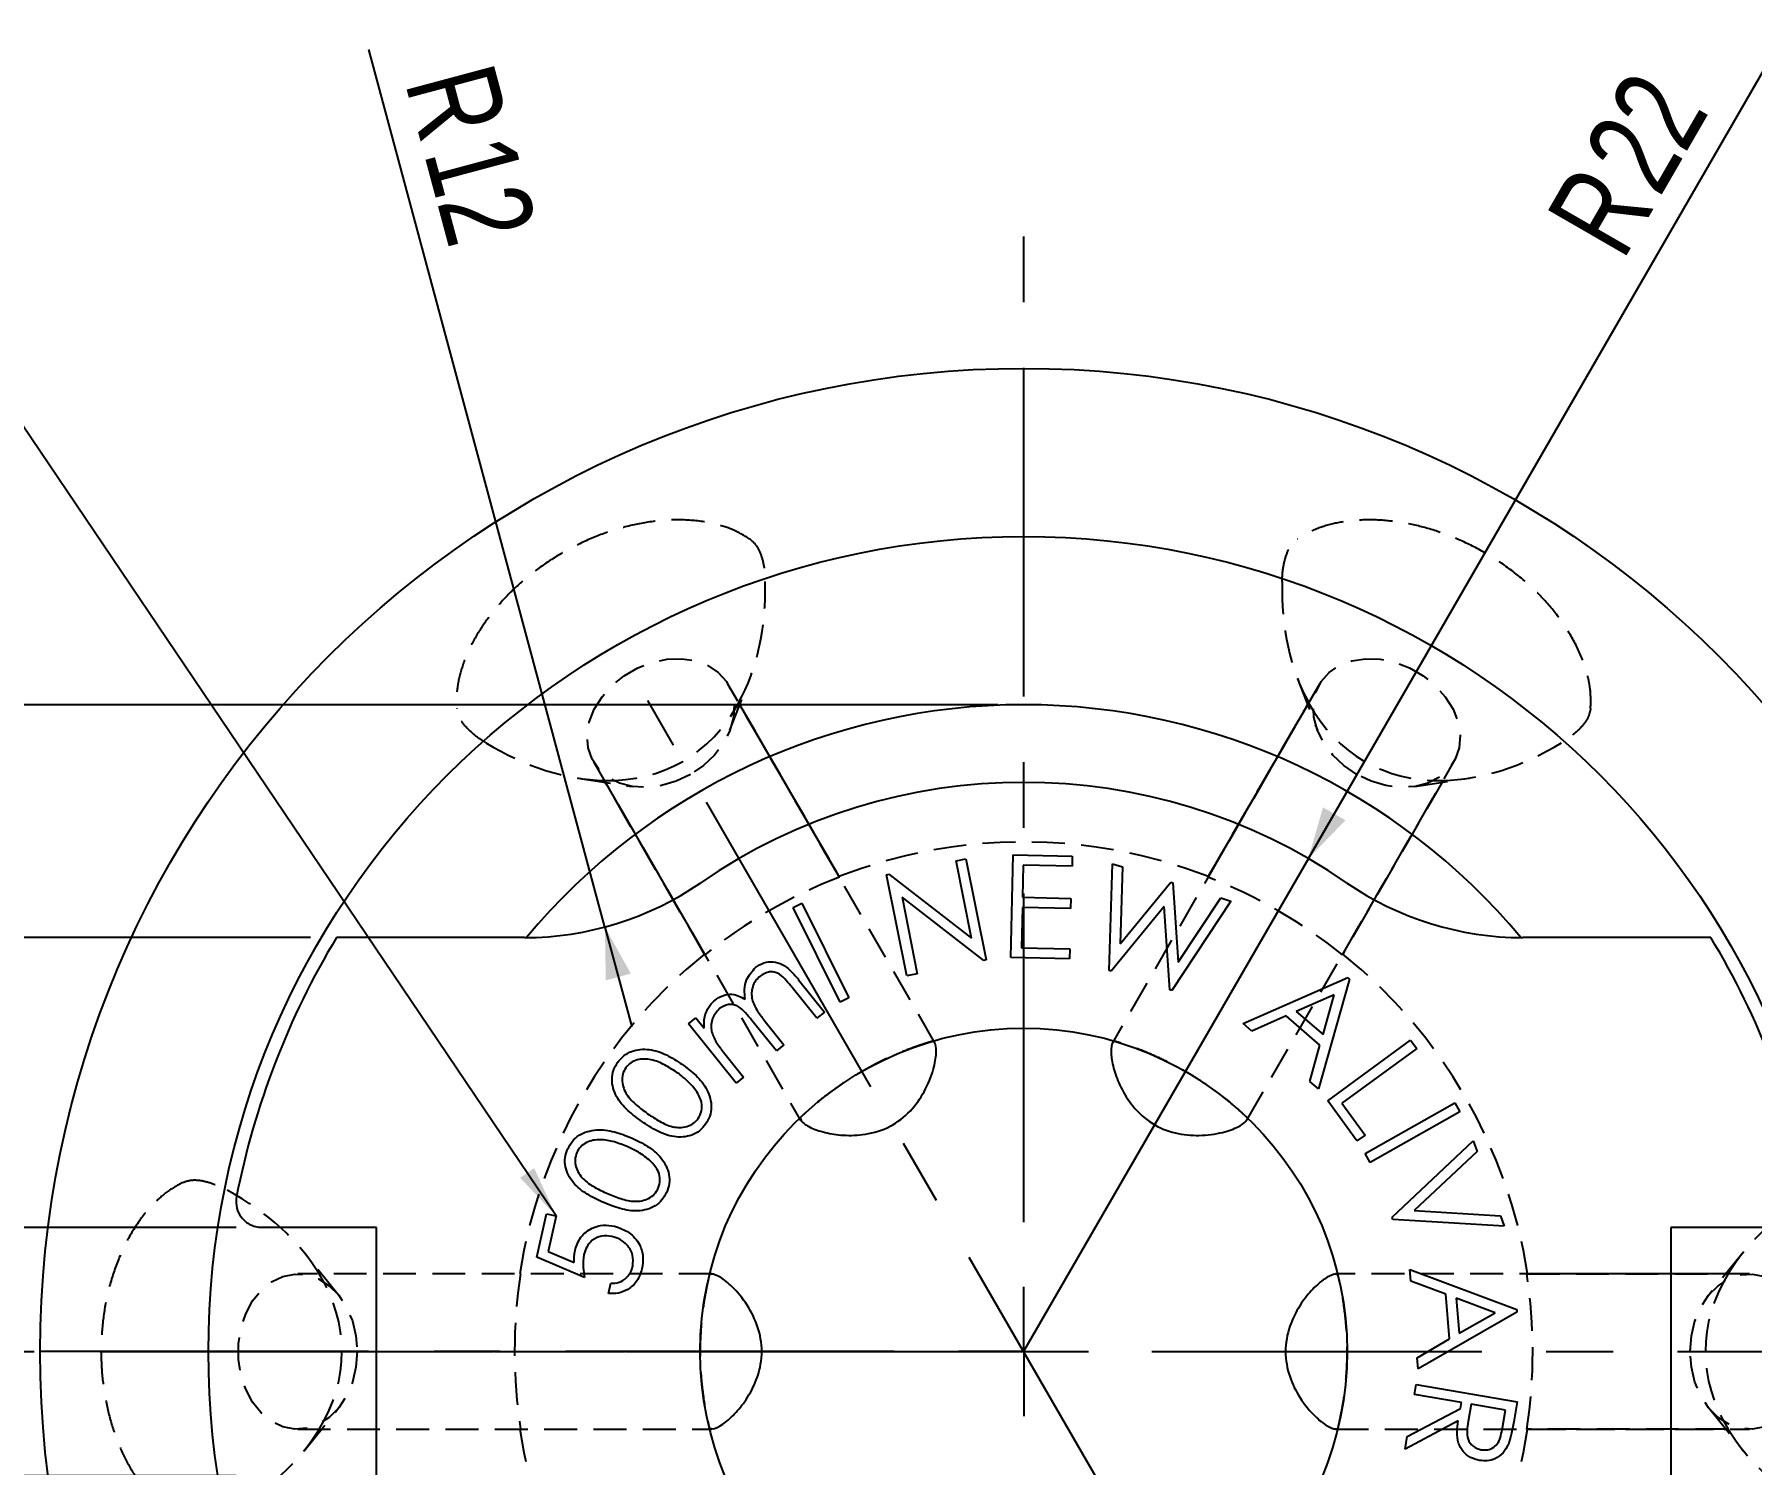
# Model space of a CAD drawing. Header units: millimetres. Extents: x 8 to 412, y 8 to 289.
# Drawn here: x 58.2 to 124.5, y 128.1 to 183.4 of the extents above; entities that cross this region are included whole.
import ezdxf

# ---------------------------------------------------------------- set-up
doc = ezdxf.new("R2010")
doc.units = ezdxf.units.MM
doc.linetypes.add('CENTERX2', pattern=[20.32, 12.7, -2.54, 2.54, -2.54])
doc.linetypes.add('HIDDEN', pattern=[1.905, 1.27, -0.635])
for name, color, linetype in [('CENTERLINE', 4, 'CENTERX2'), ('DIMENSIONS', 2, 'Continuous'), ('HIDDEN', 3, 'HIDDEN'), ('TEXT', 2, 'Continuous')]:
    doc.layers.add(name, color=color, linetype=linetype)
doc.layers.add('OUTLINE', color=7, linetype='Continuous', lineweight=25)
doc.styles.add('SLDTEXTSTYLE0', font='TXT', dxfattribs={"width": 0.75})
doc.dimstyles.new('SLDDIMSTYLE0', dxfattribs={"dimtxt": 3.5, "dimasz": 2, "dimexe": 0, "dimexo": 0.0625, "dimgap": 0.875, "dimtad": 1, "dimrnd": 1e-09, "dimzin": 12, "dimdsep": 46, "dimtxsty": 'SLDTEXTSTYLE0', "dimsah": 1, "dimcen": 0.09, "dimadec": 0, "dimazin": 3, "dimtfac": 1, "dimtofl": 0, "dimtmove": 0, "dimatfit": 3, "dimfxl": 0, "dimfrac": 2, "dimtolj": 1, "dimtzin": 12, "dimarcsym": 0})
doc.dimstyles.new('SLDDIMSTYLE1', dxfattribs={"dimtxt": 3.5, "dimasz": 2, "dimexe": 0, "dimexo": 0.0625, "dimgap": 0.875, "dimtad": 1, "dimrnd": 1e-09, "dimzin": 12, "dimdsep": 46, "dimtxsty": 'SLDTEXTSTYLE0', "dimsah": 1, "dimcen": 0, "dimadec": 0, "dimazin": 3, "dimtfac": 1, "dimtofl": 0, "dimtmove": 0, "dimatfit": 3, "dimfxl": 0, "dimfrac": 2, "dimtolj": 1, "dimtzin": 12, "dimarcsym": 0})
doc.dimstyles.new('SLDDIMSTYLE2', dxfattribs={"dimtxt": 3.5, "dimasz": 2, "dimexe": 0, "dimexo": 0.0625, "dimgap": 0.875, "dimtad": 1, "dimrnd": 1e-09, "dimzin": 12, "dimdsep": 46, "dimtxsty": 'SLDTEXTSTYLE0', "dimsah": 1, "dimcen": 0, "dimadec": 0, "dimazin": 3, "dimtfac": 1, "dimtofl": 0, "dimtmove": 1, "dimatfit": 3, "dimfxl": 0, "dimfrac": 2, "dimtolj": 1, "dimtzin": 12, "dimarcsym": 0})
doc.dimstyles.new('SLDDIMSTYLE3', dxfattribs={"dimtxt": 3.5, "dimasz": 2, "dimexe": 0, "dimexo": 0.0625, "dimgap": 0.875, "dimtad": 1, "dimrnd": 1e-09, "dimzin": 12, "dimdsep": 46, "dimtxsty": 'SLDTEXTSTYLE0', "dimsah": 1, "dimcen": 0.09, "dimadec": 0, "dimazin": 3, "dimtol": 1, "dimtp": 0.05, "dimtm": 0.05, "dimtfac": 1, "dimtofl": 0, "dimtmove": 0, "dimatfit": 3, "dimfxl": 0, "dimfrac": 2, "dimtolj": 1, "dimarcsym": 0})
doc.dimstyles.new('SLDDIMSTYLE4', dxfattribs={"dimtxt": 0.18, "dimasz": 2, "dimexe": 0, "dimexo": 0.0625, "dimgap": 0, "dimtad": 0, "dimtih": 1, "dimtoh": 1, "dimdec": 0, "dimrnd": 1e-09, "dimzin": 0, "dimdsep": 46, "dimtxsty": 'Standard', "dimsah": 1, "dimcen": 0.09, "dimadec": 0, "dimazin": 0, "dimtfac": 2, "dimtdec": 0, "dimtofl": 0, "dimtmove": 0, "dimatfit": 3, "dimfxl": 0, "dimfrac": 2, "dimtolj": 1, "dimtzin": 0, "dimarcsym": 0})

# ---------------------------------------------------------------- blocks, each defined once
blk = doc.blocks.new('_D')
at = {"layer": 'DIMENSIONS'}
for p, q in [((68.84, 148.463), (25.892, 148.463)), ((27.892, 148.463), (27.892, 116.463)), ((68.84, 116.463), (25.892, 116.463))]:
    blk.add_line(p, q, dxfattribs=at)
for points in [[(27.892, 148.463), (27.392, 146.463), (28.392, 146.463)], [(27.892, 116.463), (28.392, 118.463), (27.392, 118.463)]]:
    blk.add_solid(points, dxfattribs=at)
at = {"layer": 'DIMENSIONS', "insert": (23.381, 129.878), "char_height": 3.5, "attachment_point": 1, "rotation": 90, "style": 'SLDTEXTSTYLE0'}
blk.add_mtext('32', dxfattribs=at)
blk = doc.blocks.new('_D_1')
at = {"layer": 'DIMENSIONS'}
for q in [(125.213, 182.382), (96.392, 132.463)]:
    blk.add_line((107.392, 151.516), q, dxfattribs=at)
blk.add_solid([(107.392, 151.516), (108.825, 152.998), (107.959, 153.498)], dxfattribs=at)
at = {"layer": 'DIMENSIONS', "char_height": 3.5, "attachment_point": 1, "rotation": 60, "style": 'SLDTEXTSTYLE0'}
for s, insert in [('22', (117.93, 178.784)), ('R', (116.514, 176.331))]:
    blk.add_mtext(s, dxfattribs=dict(at, insert=insert))
blk = doc.blocks.new('_D_2')
at = {"layer": 'DIMENSIONS'}
for q in [(71.088, 182.79), (81.25, 145.01)]:
    blk.add_line((80.211, 148.872), q, dxfattribs=at)
blk.add_solid([(80.211, 148.872), (80.247, 146.811), (81.213, 147.071)], dxfattribs=at)
at = {"layer": 'DIMENSIONS', "char_height": 3.5, "attachment_point": 1, "rotation": 285, "style": 'SLDTEXTSTYLE0'}
for s, insert in [('R', (75.857, 182.424)), ('12', (76.59, 179.689))]:
    blk.add_mtext(s, dxfattribs=dict(at, insert=insert))
blk = doc.blocks.new('_D_3')
at = {"layer": 'DIMENSIONS'}
for p, q in [((95.392, 157.463), (17.892, 157.463)), ((19.892, 107.463), (19.892, 157.463)), ((96.625, 107.463), (17.892, 107.463))]:
    blk.add_line(p, q, dxfattribs=at)
for points in [[(19.892, 157.463), (19.392, 155.463), (20.392, 155.463)], [(19.892, 107.463), (20.392, 109.463), (19.392, 109.463)]]:
    blk.add_solid(points, dxfattribs=at)
at = {"layer": 'DIMENSIONS', "attachment_point": 1, "rotation": 90, "style": 'SLDTEXTSTYLE0'}
for s, insert, char_height in [('±0,05', (16.393, 134.37), 2.5), ('50', (15.381, 127.909), 3.5), ('%%c', (15.381, 122.631), 3.5)]:
    blk.add_mtext(s, dxfattribs=dict(at, insert=insert, char_height=char_height))
blk = doc.blocks.new('_D_4')
at = {"layer": 'DIMENSIONS'}
for p, q in [((65.958, 137.263), (33.296, 137.263)), ((35.296, 137.263), (35.296, 127.663)), ((65.958, 127.663), (33.296, 127.663))]:
    blk.add_line(p, q, dxfattribs=at)
for points in [[(35.296, 137.263), (34.796, 135.263), (35.796, 135.263)], [(35.296, 127.663), (35.796, 129.663), (34.796, 129.663)]]:
    blk.add_solid(points, dxfattribs=at)
at = {"layer": 'DIMENSIONS', "attachment_point": 1, "rotation": 90, "style": 'SLDTEXTSTYLE0'}
for s, insert, char_height in [('±0,05', (31.797, 132.378), 2.5), ('9,6', (30.785, 124.624), 3.5)]:
    blk.add_mtext(s, dxfattribs=dict(at, insert=insert, char_height=char_height))
blk = doc.blocks.new('SW_CENTERMARKSYMBOL_0')
at = {"layer": 'CENTERLINE', "color": 0}
for p, q in [((0, 5), (0, 44.954)), ((0, 0), (0, 2.5)), ((-5, 0), (-40.5, 0)), ((0, 0), (-2.5, 0)), ((0, 0), (0, -2.5)), ((0, 0), (2.5, 0)), ((5, 0), (40.5, 0))]:
    blk.add_line(p, q, dxfattribs=at)

msp = doc.modelspace()

# ---------------------------------------------------------------- linework, layer by layer
at = {"layer": 'CENTERLINE'}
for p, q in [((110.80249, 107.50433), (81.86571, 157.6243)), ((40.38135, 132.46347), (154.50836, 132.46347)), ((63.20685, 132.46347), (96.26088, 132.46347))]:
    msp.add_line(p, q, dxfattribs=at)
at = {"layer": 'HIDDEN'}
for p, q in [((92.96423, 144.40111), (84.96515, 158.25591)), ((85.04301, 156.47499), (85.80788, 158.46077)), ((107.81949, 158.25591), (99.81899, 144.39863)), ((106.97677, 158.46077), (107.74163, 156.47499)), ((85.38252, 157.53301), (85.37876, 157.53953)), ((85.37876, 157.53953), (89.25528, 150.82519)), ((89.27014, 150.79945), (85.38252, 157.53301)), ((103.5145, 150.79945), (107.40212, 157.53301)), ((107.40589, 157.53953), (103.52936, 150.82519)), ((107.40212, 157.53301), (107.40589, 157.53953)), ((79.17023, 154.62852), (81.2724, 154.29802)), ((79.769, 155.25591), (87.7695, 141.39863)), ((105.01657, 141.40111), (113.01564, 155.25591)), ((111.51225, 154.29802), (113.61441, 154.62852)), ((80.18637, 154.53301), (80.18261, 154.53953)), ((80.18261, 154.53953), (84.05913, 147.82519)), ((84.07399, 147.79945), (80.18637, 154.53301)), ((108.71065, 147.79945), (112.59827, 154.53301)), ((112.60204, 154.53953), (108.72552, 147.82519)), ((112.59827, 154.53301), (112.60204, 154.53953)), ((89.25528, 150.82519), (89.27014, 150.79945)), ((103.52936, 150.82519), (103.5145, 150.79945)), ((84.05913, 147.82519), (84.07399, 147.79945)), ((108.72552, 147.82519), (108.71065, 147.79945)), ((99.89317, 144.46323), (99.80091, 144.34526)), ((87.75066, 141.49517), (87.80669, 141.35629)), ((69.92309, 134.64044), (68.58578, 136.29572)), ((124.19886, 136.29572), (122.86156, 134.64044)), ((84.33998, 135.46347), (68.34184, 135.46347)), ((69.17657, 135.46347), (69.16904, 135.46347)), ((76.92209, 135.46347), (76.95181, 135.46347)), ((108.53484, 135.43153), (108.38654, 135.45244)), ((124.44281, 135.46347), (108.44181, 135.46347)), ((115.83283, 135.46347), (123.60807, 135.46347)), ((115.86256, 135.46347), (115.83283, 135.46347)), ((123.6156, 135.46347), (115.86256, 135.46347)), ((123.60807, 135.46347), (123.6156, 135.46347)), ((68.58578, 128.63123), (69.92309, 130.28651)), ((122.86156, 130.28651), (124.19886, 128.63123)), ((68.34184, 129.46347), (84.34284, 129.46347)), ((69.17657, 129.46347), (69.16904, 129.46347)), ((76.92209, 129.46347), (76.95181, 129.46347)), ((84.24981, 129.49542), (84.3981, 129.47451)), ((108.44466, 129.46347), (124.44281, 129.46347)), ((115.83283, 129.46347), (123.60807, 129.46347)), ((115.86256, 129.46347), (115.83283, 129.46347)), ((123.6156, 129.46347), (115.86256, 129.46347)), ((123.60807, 129.46347), (123.6156, 129.46347))]:
    msp.add_line(p, q, dxfattribs=at)
at = {"layer": 'HIDDEN', "flags": 128}
for points in [[(83.51615, 154.76567), (82.96964, 154.50446), (82.39846, 154.33543), (81.82599, 154.26549), (81.27568, 154.29751), (80.77005, 154.43018), (80.32981, 154.65806), (79.97296, 154.97183), (79.71414, 155.35864), (79.56392, 155.80265), (79.52847, 156.28569), (79.60923, 156.78798), (79.8029, 157.28896), (80.10155, 157.76812), (80.49294, 158.20583), (80.96106, 158.58419), (81.48675, 158.88769), (82.04848, 159.10392), (82.62325, 159.22402), (83.18753, 159.24308), (83.71822, 159.16031), (84.1936, 158.97911), (84.5942, 158.70688), (84.90362, 158.35479), (85.1092, 157.93723), (85.20251, 157.47131), (85.17974, 156.97611), (85.04181, 156.47189), (84.79439, 155.97929), (84.44759, 155.51849), (84.01561, 155.10836), (83.51615, 154.76567)], [(109.2685, 154.76567), (108.76903, 155.10836), (108.33706, 155.51849), (107.99026, 155.97929), (107.74283, 156.47189), (107.60491, 156.97611), (107.58214, 157.47131), (107.67545, 157.93723), (107.88102, 158.35479), (108.19044, 158.70688), (108.59104, 158.97911), (109.06642, 159.16031), (109.59711, 159.24308), (110.1614, 159.22402), (110.73617, 159.10392), (111.29789, 158.88769), (111.82358, 158.58419), (112.2917, 158.20583), (112.6831, 157.76812), (112.98175, 157.28896), (113.17541, 156.78798), (113.25617, 156.28569), (113.22072, 155.80265), (113.07051, 155.35864), (112.81168, 154.97183), (112.45484, 154.65806), (112.01459, 154.43018), (111.50896, 154.29751), (110.95865, 154.26549), (110.38619, 154.33543), (109.81501, 154.50446), (109.2685, 154.76567)], [(70.63997, 132.46347), (70.59293, 131.85958), (70.45372, 131.28041), (70.22806, 130.74967), (69.92517, 130.2891), (69.55747, 129.91754), (69.13999, 129.65022), (68.68984, 129.49807), (68.22544, 129.46733), (67.7658, 129.55924), (67.32975, 129.77006), (66.93513, 130.09115), (66.59811, 130.50936), (66.33247, 131.00757), (66.1491, 131.56539), (66.05549, 132.15997), (66.05549, 132.76698), (66.1491, 133.36156), (66.33247, 133.91938), (66.59811, 134.41759), (66.93513, 134.8358), (67.32975, 135.15689), (67.7658, 135.36771), (68.22544, 135.45962), (68.68984, 135.42888), (69.13999, 135.27673), (69.55747, 135.00941), (69.92517, 134.63785), (70.22806, 134.17728), (70.45372, 133.64654), (70.59293, 133.06737), (70.63997, 132.46347)], [(122.14468, 132.46347), (122.19172, 133.06737), (122.33092, 133.64654), (122.55659, 134.17728), (122.85947, 134.63785), (123.22718, 135.00941), (123.64465, 135.27673), (124.09481, 135.42888), (124.55921, 135.45962), (125.01884, 135.36771), (125.45489, 135.15689), (125.84951, 134.8358), (126.18654, 134.41759), (126.45217, 133.91938), (126.63555, 133.36156), (126.72915, 132.76698), (126.72915, 132.15997), (126.63555, 131.56539), (126.45217, 131.00757), (126.18654, 130.50936), (125.84951, 130.09115), (125.45489, 129.77006), (125.01884, 129.55924), (124.55921, 129.46733), (124.09481, 129.49807), (123.64465, 129.65022), (123.22718, 129.91754), (122.85947, 130.2891), (122.55659, 130.74967), (122.33092, 131.28041), (122.19172, 131.85958), (122.14468, 132.46347)]]:
    msp.add_lwpolyline(points, dxfattribs=at)
at = {"layer": 'HIDDEN'}
for radius, start, end in [(19.7, 68.7593263, 111.2406737), (19.67063, 111.2274905, 128.7725095), (19.67063, 51.2274905, 68.7725095), (19.7, 128.7593263, 171.2406737), (19.7, 8.7593263, 51.2406737), (19.67063, 171.2274905, 188.7725095), (19.67063, 351.2274905, 8.7725095), (19.7, 188.7593263, 231.2406737), (19.7, 308.7593263, 351.2406737)]:
    msp.add_arc((96.39232, 132.46347), radius, start, end, dxfattribs=at)
for centre, major_axis, start_param, end_param in [((77.20796, 165.69176), (-6.00543, 10.40171), 3.52352498, 4.02743885), ((115.57668, 165.69176), (6.00543, 10.40171), 2.25574646, 2.75966032), ((77.28106, 165.56515), (-5.94115, 10.29038), 2.75531091, 3.5278744), ((115.50359, 165.56515), (5.94115, 10.29038), 2.75531091, 3.5278744), ((77.20796, 165.69176), (-6.00543, 10.40171), 2.25574646, 2.75966032), ((115.57668, 165.69176), (6.00543, 10.40171), 3.52352498, 4.02743885), ((58.02361, 132.46347), (-12.01087, 0), 3.52352498, 4.02743885), ((134.76104, 132.46347), (12.01087, 0), 2.25574646, 2.75966032), ((58.1698, 132.46347), (-11.88231, 0), 2.75531091, 3.5278744), ((134.61485, 132.46347), (11.88231, 0), 2.75531091, 3.5278744), ((58.02361, 132.46347), (-12.01087, 0), 2.25574646, 2.75966032), ((134.76104, 132.46347), (12.01087, 0), 3.52352498, 4.02743885)]:
    msp.add_ellipse(centre, major_axis=major_axis, ratio=0.67014833, start_param=start_param, end_param=end_param, dxfattribs=at)
for points, knots in [([(85.8233, 163.85961), (85.63407, 163.97599), (85.25568, 164.20872), (84.49504, 164.4653), (83.57018, 164.61571), (82.51014, 164.61564), (81.40969, 164.45514), (80.33674, 164.1611), (79.29574, 163.73617), (78.32588, 163.21254), (77.43369, 162.59403), (76.63649, 161.90687), (75.94962, 161.16321), (75.37696, 160.38082), (74.93755, 159.58252), (74.63407, 158.78422), (74.46938, 158.01223), (74.48112, 157.54716), (74.48698, 157.31458)], [0, 0, 0, 0, 0.06073701, 0.12145478, 0.1927094, 0.26392893, 0.3289485, 0.39395142, 0.45464563, 0.51533621, 0.57418956, 0.63304815, 0.6920502, 0.7510646, 0.81201958, 0.87299362, 0.93648539, 1, 1, 1, 1]), ([(118.29766, 157.31458), (118.30384, 157.53665), (118.31619, 157.98071), (118.15807, 158.76773), (117.8259, 159.64389), (117.29582, 160.56188), (116.60661, 161.43465), (115.81548, 162.21682), (114.92698, 162.9059), (113.98857, 163.484), (113.00683, 163.94741), (112.01314, 164.29423), (111.02567, 164.51724), (110.06177, 164.62199), (109.15071, 164.60337), (108.30763, 164.46704), (107.55673, 164.22368), (107.15983, 163.98098), (106.96134, 163.85961)], [0, 0, 0, 0, 0.06073695, 0.12145477, 0.19270936, 0.26392891, 0.3289485, 0.3939514, 0.45464563, 0.51533623, 0.57418957, 0.63304814, 0.69205014, 0.75106455, 0.81201957, 0.87299358, 0.93648533, 1, 1, 1, 1]), ([(85.8233, 163.85961), (85.91363, 163.77818), (86.09462, 163.61505), (86.28589, 163.16827), (86.38421, 162.68324), (86.3993, 162.363), (86.40566, 162.22808)], [0, 0, 0, 0, 0.27411658, 0.54921564, 0.81007144, 1, 1, 1, 1]), ([(106.37898, 162.22808), (106.38076, 162.28183), (106.38906, 162.53288), (106.44664, 162.9779), (106.61228, 163.464), (106.80319, 163.73635), (106.92578, 163.83189), (106.96134, 163.85961)], [0, 0, 0, 0, 0.07583562, 0.35420716, 0.63341802, 0.89366327, 1, 1, 1, 1]), ([(75.60875, 155.99448), (75.56309, 156.02289), (75.34983, 156.1556), (74.99321, 156.42798), (74.65506, 156.81448), (74.51465, 157.11599), (74.4932, 157.26993), (74.48698, 157.31458)], [0, 0, 0, 0, 0.07583488, 0.3542068, 0.63341824, 0.89366344, 1, 1, 1, 1]), ([(118.29766, 157.31458), (118.27231, 157.19564), (118.22152, 156.95733), (117.93024, 156.5683), (117.55935, 156.24063), (117.28956, 156.06745), (117.17589, 155.99448)], [0, 0, 0, 0, 0.27411685, 0.54921509, 0.81007095, 1, 1, 1, 1]), ([(92.89147, 144.46323), (92.85894, 144.45378), (92.79389, 144.43491), (92.53472, 144.35487), (92.07624, 144.20151), (91.33861, 143.90682), (90.53451, 143.51893), (89.76648, 143.07333), (89.12077, 142.63918), (88.52724, 142.18789), (88.11908, 141.83671), (87.87482, 141.61374), (87.7837, 141.52673), (87.75625, 141.50052), (87.75066, 141.49517)], [0, 0, 0, 0, 0.07455224, 0.14902704, 0.26804481, 0.36419737, 0.46098721, 0.5432785, 0.6201669, 0.70118657, 0.81723486, 0.89818012, 0.97925534, 1, 1, 1, 1]), ([(92.98665, 144.33481), (92.95864, 144.39783), (92.92665, 144.46984), (92.89538, 144.46396), (92.89147, 144.46323)], [0, 0, 0, 0, 0.87513905, 1, 1, 1, 1]), ([(105.03399, 141.49517), (105.00954, 141.51863), (104.96068, 141.56552), (104.76178, 141.74995), (104.39971, 142.07033), (103.7757, 142.56179), (103.03772, 143.06422), (102.2678, 143.50655), (101.56897, 143.84868), (100.88138, 144.13704), (100.37316, 144.31493), (100.05793, 144.41499), (99.93703, 144.45039), (99.90059, 144.46105), (99.89317, 144.46323)], [0, 0, 0, 0, 0.07455224, 0.14902703, 0.26804481, 0.3641974, 0.46098721, 0.54327848, 0.62016689, 0.70118657, 0.81723486, 0.8981801, 0.97925534, 1, 1, 1, 1]), ([(104.97036, 141.34854), (105.01094, 141.4043), (105.05731, 141.46802), (105.03658, 141.49216), (105.03399, 141.49517)], [0, 0, 0, 0, 0.875139, 1, 1, 1, 1]), ([(63.91796, 139.0085), (63.72256, 138.90282), (63.33181, 138.69148), (62.72929, 138.16104), (62.13661, 137.43529), (61.60663, 136.51723), (61.19541, 135.48397), (60.91359, 134.40775), (60.76108, 133.29375), (60.72963, 132.19201), (60.81918, 131.1101), (61.01567, 130.07612), (61.31627, 129.10945), (61.70751, 128.22231), (62.17916, 127.44262), (62.71876, 126.78065), (63.30498, 126.25203), (63.71361, 126.02966), (63.91796, 125.91845)], [0, 0, 0, 0, 0.060736907, 0.121454759, 0.192709311, 0.263928894, 0.328948439, 0.393951404, 0.454645647, 0.515336255, 0.574189607, 0.633048162, 0.692050193, 0.751064593, 0.812019611, 0.872993616, 0.936485407, 1, 1, 1, 1]), ([(63.91796, 139.0085), (64.03364, 139.04602), (64.26542, 139.12119), (64.74797, 139.06345), (65.21719, 138.90608), (65.50207, 138.75903), (65.62209, 138.69708)], [0, 0, 0, 0, 0.27411729, 0.54921579, 0.81007189, 1, 1, 1, 1]), ([(84.24981, 135.43153), (84.24172, 135.39863), (84.22554, 135.33286), (84.16527, 135.06839), (84.06885, 134.59465), (83.95524, 133.80851), (83.88911, 132.91819), (83.891, 132.03026), (83.94413, 131.25398), (84.03819, 130.51433), (84.13824, 129.98526), (84.2092, 129.66223), (84.239, 129.53982), (84.24798, 129.50294), (84.24981, 129.49542)], [0, 0, 0, 0, 0.07455224, 0.14902704, 0.26804481, 0.36419738, 0.46098723, 0.5432785, 0.62016691, 0.70118656, 0.81723486, 0.89818011, 0.97925534, 1, 1, 1, 1]), ([(84.40861, 135.44974), (84.34003, 135.457), (84.26166, 135.4653), (84.25112, 135.43528), (84.24981, 135.43153)], [0, 0, 0, 0, 0.87513905, 1, 1, 1, 1]), ([(108.53484, 129.49542), (108.54293, 129.52832), (108.5591, 129.59409), (108.61938, 129.85856), (108.7158, 130.3323), (108.82941, 131.11844), (108.89553, 132.00876), (108.89365, 132.89669), (108.84052, 133.67297), (108.74646, 134.41262), (108.6464, 134.94169), (108.57544, 135.26472), (108.54564, 135.38713), (108.53667, 135.42401), (108.53484, 135.43153)], [0, 0, 0, 0, 0.07455224, 0.14902704, 0.26804482, 0.36419738, 0.46098723, 0.5432785, 0.62016691, 0.70118657, 0.81723486, 0.8981801, 0.97925534, 1, 1, 1, 1]), ([(108.37603, 129.47721), (108.44462, 129.46995), (108.52298, 129.46165), (108.53352, 129.49167), (108.53484, 129.49542)], [0, 0, 0, 0, 0.87513905, 1, 1, 1, 1])]:
    msp.add_open_spline(points, degree=3, knots=knots, dxfattribs=at)
at = {"layer": 'OUTLINE'}
for p, q in [((93.77895, 151.42636), (94.16357, 151.50328)), ((94.37591, 148.43758), (93.77895, 151.42636)), ((94.16357, 151.50328), (94.94321, 147.59864)), ((95.9002, 147.68779), (95.98995, 151.66615)), ((95.98995, 151.66615), (98.2696, 151.61487)), ((98.2696, 151.61487), (98.26078, 151.22224)), ((99.69912, 147.1845), (99.82492, 151.31671)), ((99.82492, 151.31671), (100.21434, 151.19331)), ((91.09786, 150.8911), (91.1828, 150.90793)), ((91.87751, 146.98646), (91.09786, 150.8911)), ((91.1828, 150.90793), (94.37591, 148.43758)), ((96.37857, 151.26471), (96.35053, 150.02112)), ((98.26078, 151.22224), (96.37857, 151.26471)), ((100.21434, 151.19331), (100.123, 148.21655)), ((91.69161, 150.01931), (92.28135, 147.06739)), ((94.85587, 147.58181), (91.69161, 150.01931)), ((96.35053, 150.02112), (98.21591, 149.97865)), ((98.21591, 149.97865), (98.2071, 149.58923)), ((100.123, 148.21655), (102.07412, 150.60678)), ((102.07412, 150.60678), (102.15104, 150.58274)), ((102.15104, 150.58274), (102.36499, 147.50982)), ((102.36499, 147.50982), (104.01322, 149.9954)), ((104.01322, 149.9954), (104.40024, 149.8736)), ((87.48526, 149.62839), (87.82581, 149.79666)), ((89.29616, 145.96573), (87.48526, 149.62839)), ((87.82581, 149.79666), (89.6367, 146.134)), ((96.34171, 149.63169), (96.30645, 148.0708)), ((98.2071, 149.58923), (96.34171, 149.63169)), ((101.82332, 149.67008), (99.77124, 147.16206)), ((102.04367, 146.44572), (101.82332, 149.67008)), ((104.40024, 149.8736), (102.11579, 146.42248)), ((77.10502, 148.46348), (71.01517, 148.46348)), ((96.30645, 148.0708), (98.17184, 148.02833)), ((98.17184, 148.02833), (98.16303, 147.6365)), ((121.76948, 148.46348), (115.67962, 148.46348)), ((94.94321, 147.59864), (94.85587, 147.58181)), ((98.16303, 147.6365), (95.9002, 147.68779)), ((87.69621, 146.83547), (88.70022, 145.58627)), ((92.28135, 147.06739), (91.87751, 146.98646)), ((99.77124, 147.16206), (99.69912, 147.1845)), ((104.86901, 145.14044), (108.91228, 146.9241)), ((108.986, 146.85999), (107.77846, 142.61961)), ((108.91228, 146.9241), (108.986, 146.85999)), ((88.39894, 145.34428), (87.39493, 146.59348)), ((89.6367, 146.134), (89.29616, 145.96573)), ((102.11579, 146.42248), (102.04367, 146.44572)), ((108.39465, 146.25182), (106.9267, 145.60759)), ((107.95955, 144.71336), (108.39465, 146.25182)), ((83.4382, 145.12313), (83.73067, 145.3587)), ((83.73067, 145.3587), (84.04798, 144.96367)), ((88.70022, 145.58627), (88.39894, 145.34428)), ((106.53808, 145.43371), (105.20555, 144.84878)), ((107.84016, 144.30551), (106.53808, 145.43371)), ((106.9267, 145.60759), (107.95955, 144.71336)), ((85.27795, 142.83466), (83.4382, 145.12313)), ((86.83644, 144.08787), (85.89493, 145.25934)), ((86.40855, 145.21848), (87.12891, 144.32264)), ((105.20555, 144.84878), (104.86901, 145.14044)), ((84.79077, 144.03979), (85.57041, 143.07024)), ((87.12891, 144.32264), (86.83644, 144.08787)), ((107.45394, 142.90086), (107.84016, 144.30551)), ((108.13956, 142.15715), (111.34389, 144.49369)), ((111.57866, 144.17157), (108.68363, 142.06019)), ((111.34389, 144.49369), (111.57866, 144.17157)), ((85.57041, 143.07024), (85.27795, 142.83466)), ((107.77846, 142.61961), (107.45394, 142.90086)), ((109.27177, 140.60426), (108.13956, 142.15715)), ((108.68363, 142.06019), (109.58107, 140.82942)), ((109.58764, 140.1191), (113.04998, 142.07022)), ((113.04998, 142.07022), (113.24549, 141.72407)), ((113.24549, 141.72407), (109.78315, 139.77295)), ((109.58107, 140.82942), (109.27177, 140.60426)), ((109.78315, 139.77295), (109.58764, 140.1191)), ((110.62541, 137.65381), (113.76483, 140.60413)), ((113.91227, 140.19948), (111.48438, 137.92063)), ((113.76483, 140.60413), (113.91227, 140.19948)), ((77.58272, 136.11361), (77.95772, 137.78829)), ((77.95772, 137.78829), (78.32631, 137.70656)), ((78.32631, 137.70656), (78.01782, 136.32915)), ((110.65506, 137.57288), (110.62541, 137.65381)), ((114.96435, 137.30845), (110.65506, 137.57288)), ((111.48438, 137.92063), (114.81692, 137.7131)), ((114.81692, 137.7131), (114.96435, 137.30845)), ((71.39232, 137.26347), (66.95833, 137.26347)), ((71.39232, 127.66347), (71.39232, 137.26347)), ((121.39232, 137.26347), (121.39232, 127.66347)), ((125.82632, 137.26347), (121.39232, 137.26347)), ((79.42326, 135.32755), (77.58272, 136.11361)), ((78.01782, 136.32915), (79.02903, 135.90047)), ((111.30953, 135.63152), (115.44575, 134.08585)), ((111.34639, 135.18761), (111.30953, 135.63152)), ((80.34634, 134.70335), (80.43528, 135.10079)), ((112.70777, 134.67559), (111.34639, 135.18761)), ((112.852, 132.96085), (112.70777, 134.67559)), ((113.10681, 134.52896), (113.22139, 133.16838)), ((114.60601, 133.96566), (113.10681, 134.52896)), ((115.44575, 134.08585), (115.45376, 133.98809)), ((115.45376, 133.98809), (111.63085, 131.79899)), ((113.22139, 133.16838), (114.60601, 133.96566)), ((111.59559, 132.22607), (112.852, 132.96085)), ((111.63085, 131.79899), (111.59559, 132.22607)), ((111.48805, 130.80005), (111.55456, 131.19027)), ((113.30376, 130.48995), (111.48805, 130.80005)), ((111.55456, 131.19027), (115.45921, 130.52281)), ((111.21001, 129.17505), (113.2653, 130.2664)), ((113.2653, 130.2664), (113.30376, 130.48995)), ((113.68276, 130.42505), (113.56337, 129.75438)), ((115.01049, 130.19829), (113.68276, 130.42505)), ((114.8927, 129.51079), (115.01049, 130.19829)), ((115.45921, 130.52281), (115.32619, 129.74476)), ((113.18357, 129.78643), (111.12748, 128.69188)), ((111.12748, 128.69188), (111.21001, 129.17505))]:
    msp.add_line(p, q, dxfattribs=at)
for radius in [38, 31.5, 12.5]:
    msp.add_circle((96.39232, 132.46347), radius, dxfattribs=at)
for centre, radius, start, end in [((96.39232, 132.46347), 25, 39.7925784, 140.2074216), ((96.39232, 132.46347), 22, 55.4396782, 124.5603218), ((77.10502, 160.46347), 12, 270, 304.5603218), ((115.67962, 160.46347), 12, 235.4396782, 270), ((96.39232, 132.46347), 31, 148.927049, 168.852622), ((96.39232, 132.46347), 31, 11.147378, 31.072951), ((66.95833, 138.26347), 1, 259.8075959, 270)]:
    msp.add_arc(centre, radius, start, end, dxfattribs=at)
for points, knots in [([(71.01517, 148.46348), (70.99453, 148.46348), (70.81853, 148.46348), (70.49563, 148.46348), (70.14183, 148.46348), (69.92172, 148.46348), (69.84607, 148.46348), (69.8415, 148.46348), (69.84049, 148.46348)], [0, 0, 0, 0, 0.036364409, 0.310064602, 0.568766267, 0.757096878, 0.946110226, 1, 1, 1, 1]), ([(122.94416, 148.46348), (122.93714, 148.46348), (122.92186, 148.46348), (122.79196, 148.46348), (122.5727, 148.46348), (122.26125, 148.46348), (121.97702, 148.46348), (121.80655, 148.46348), (121.76948, 148.46348)], [0, 0, 0, 0, 0.144408052, 0.314238565, 0.495634272, 0.700101937, 0.934781352, 1, 1, 1, 1]), ([(86.03436, 147.30822), (86.13706, 147.37649), (86.34232, 147.51293), (86.72028, 147.54979), (87.09944, 147.43454), (87.41865, 147.16575), (87.6036, 146.94567), (87.69621, 146.83547)], [0, 0, 0, 0, 0.18652933, 0.37279327, 0.55921102, 0.77927178, 1, 1, 1, 1]), ([(85.63291, 146.08066), (85.6182, 146.20645), (85.58879, 146.45787), (85.67722, 146.91438), (85.89915, 147.15912), (86.03436, 147.30822)], [0, 0, 0, 0, 0.28125501, 0.56212841, 1, 1, 1, 1]), ([(86.20503, 146.97489), (86.14391, 146.9174), (86.02167, 146.80242), (85.91556, 146.57046), (85.86877, 146.32318), (85.89931, 145.98673), (86.10218, 145.61139), (86.30627, 145.34966), (86.40855, 145.21848)], [0, 0, 0, 0, 0.12499054, 0.24999922, 0.37504517, 0.50010967, 0.74945664, 1, 1, 1, 1]), ([(87.39493, 146.59348), (87.31881, 146.68513), (87.16698, 146.86792), (86.94185, 147.08036), (86.70698, 147.14224), (86.46308, 147.13791), (86.3081, 147.04), (86.20503, 146.97489)], [0, 0, 0, 0, 0.25108605, 0.50077684, 0.62594661, 0.75123572, 1, 1, 1, 1]), ([(84.10727, 145.53659), (84.15524, 145.64607), (84.24093, 145.84166), (84.39793, 145.98534), (84.46705, 146.04861)], [0, 0, 0, 0, 0.55971672, 1, 1, 1, 1]), ([(84.46705, 146.04861), (84.5655, 146.11229), (84.76233, 146.2396), (85.19359, 146.31097), (85.4665, 146.1679), (85.63291, 146.08066)], [0, 0, 0, 0, 0.28084516, 0.56147341, 1, 1, 1, 1]), ([(84.04798, 144.96367), (84.04326, 145.07248), (84.03484, 145.26672), (84.08515, 145.45415), (84.10727, 145.53659)], [0, 0, 0, 0, 0.56016002, 1, 1, 1, 1]), ([(84.64253, 145.71848), (84.53709, 145.5979), (84.32593, 145.35642), (84.29715, 144.85164), (84.49979, 144.41494), (84.69361, 144.16505), (84.79077, 144.03979)], [0, 0, 0, 0, 0.248658433, 0.497966465, 0.748346483, 1, 1, 1, 1]), ([(85.89493, 145.25934), (85.81397, 145.35706), (85.65234, 145.55215), (85.42361, 145.78518), (85.18139, 145.87444), (84.9211, 145.88598), (84.75375, 145.78535), (84.64253, 145.71848)], [0, 0, 0, 0, 0.25115162, 0.50139578, 0.62663619, 0.75186657, 1, 1, 1, 1]), ([(80.69832, 143.63519), (80.77288, 143.72531), (80.92198, 143.90556), (81.33478, 144.13678), (81.93717, 144.18157), (82.60576, 143.95077), (82.9947, 143.69459), (83.18951, 143.56628)], [0, 0, 0, 0, 0.12520104, 0.25039114, 0.49889846, 0.74901482, 1, 1, 1, 1]), ([(87.80669, 141.35629), (87.90016, 141.28057), (88.07861, 141.13602), (88.68781, 140.91799), (89.43755, 140.8004), (90.32227, 140.82705), (91.24885, 141.11219), (92.03096, 141.72074), (92.59284, 142.52155), (92.92592, 143.34505), (93.03687, 144.01282), (93.00269, 144.23192), (92.98665, 144.33481)], [0, 0, 0, 0, 0.10144107, 0.1936586, 0.28162026, 0.37847207, 0.48938292, 0.59632237, 0.69999169, 0.81253442, 0.9119692, 1, 1, 1, 1]), ([(99.80091, 144.34526), (99.78207, 144.22645), (99.74611, 143.99963), (99.86189, 143.36303), (100.13492, 142.65495), (100.60036, 141.90208), (101.3106, 141.24221), (102.22867, 140.86916), (103.20313, 140.78296), (104.08284, 140.90625), (104.71662, 141.14406), (104.88928, 141.2832), (104.97036, 141.34854)], [0, 0, 0, 0, 0.10144107, 0.19365861, 0.28162029, 0.37847204, 0.48938294, 0.5963223, 0.6999917, 0.81253439, 0.9119692, 1, 1, 1, 1]), ([(81.63983, 141.35394), (81.45339, 141.49084), (81.0812, 141.76414), (80.62109, 142.29419), (80.45149, 142.87044), (80.52176, 143.33478), (80.63946, 143.53504), (80.69832, 143.63519)], [0, 0, 0, 0, 0.25107203, 0.50122936, 0.74960036, 0.87477306, 1, 1, 1, 1]), ([(81.01483, 143.43086), (80.97062, 143.35006), (80.88216, 143.18838), (80.85728, 142.8157), (81.0296, 142.37344), (81.41811, 141.97931), (81.71322, 141.76389), (81.86098, 141.65602)], [0, 0, 0, 0, 0.12502924, 0.25019328, 0.49866775, 0.74897659, 1, 1, 1, 1]), ([(82.98278, 143.25778), (82.82972, 143.35846), (82.52393, 143.55962), (82.01319, 143.76835), (81.54037, 143.78898), (81.19786, 143.6379), (81.07581, 143.49983), (81.01483, 143.43086)], [0, 0, 0, 0, 0.25089453, 0.50127896, 0.74976647, 0.87498599, 1, 1, 1, 1]), ([(83.18951, 143.56628), (83.37638, 143.42721), (83.74948, 143.14956), (84.19643, 142.60168), (84.35648, 142.01988), (84.28082, 141.55348), (84.16225, 141.35208), (84.10297, 141.25137)], [0, 0, 0, 0, 0.25096815, 0.50108026, 0.74960886, 0.87480541, 1, 1, 1, 1]), ([(83.73037, 142.55346), (83.6062, 142.70139), (83.38431, 142.96572), (83.10554, 143.16849), (82.98278, 143.25778)], [0, 0, 0, 0, 0.559637887, 1, 1, 1, 1]), ([(83.81771, 141.46772), (83.86814, 141.56467), (83.96907, 141.75873), (83.96533, 142.16337), (83.81943, 142.4056), (83.73037, 142.55346)], [0, 0, 0, 0, 0.28003013, 0.56054312, 1, 1, 1, 1]), ([(84.10297, 141.25137), (84.02923, 141.16187), (83.88175, 140.98287), (83.47062, 140.75645), (82.8714, 140.72286), (82.21603, 140.96986), (81.83212, 141.22576), (81.63983, 141.35394)], [0, 0, 0, 0, 0.12519454, 0.25038337, 0.49878549, 0.74895056, 1, 1, 1, 1]), ([(81.86098, 141.65602), (82.01285, 141.55401), (82.31614, 141.35028), (82.81859, 141.11794), (83.29359, 141.10894), (83.63449, 141.26085), (83.75667, 141.3988), (83.81771, 141.46772)], [0, 0, 0, 0, 0.25105617, 0.50139034, 0.74974753, 0.87496992, 1, 1, 1, 1]), ([(78.76957, 140.29105), (78.82496, 140.39484), (78.93572, 140.60242), (79.29679, 140.91239), (79.88165, 141.07617), (80.58658, 140.98145), (81.02082, 140.80601), (81.23832, 140.71813)], [0, 0, 0, 0, 0.12521942, 0.25041573, 0.49889207, 0.74900727, 1, 1, 1, 1]), ([(81.23832, 140.71813), (81.45034, 140.61846), (81.87362, 140.41947), (82.42273, 139.96765), (82.69571, 139.42586), (82.71367, 138.9512), (82.63716, 138.72905), (82.5989, 138.61797)], [0, 0, 0, 0, 0.25100887, 0.50112945, 0.74964409, 0.87481649, 1, 1, 1, 1]), ([(80.15098, 138.22935), (79.93999, 138.32706), (79.51877, 138.52213), (79.05215, 138.88538), (78.78719, 139.2717), (78.67462, 139.60461), (78.65465, 139.95984), (78.73127, 140.18064), (78.76957, 140.29105)], [0, 0, 0, 0, 0.25051654, 0.50011977, 0.62518455, 0.75012645, 0.87505896, 1, 1, 1, 1]), ([(79.12214, 140.15243), (79.09464, 140.06395), (79.03963, 139.88691), (79.0889, 139.51458), (79.34642, 139.11265), (79.80775, 138.80121), (80.14165, 138.64761), (80.30884, 138.5707)], [0, 0, 0, 0, 0.1250638, 0.25025066, 0.49859008, 0.74894479, 1, 1, 1, 1]), ([(81.09569, 140.37278), (80.92493, 140.44168), (80.58372, 140.57935), (80.03889, 140.68297), (79.56907, 140.60923), (79.26161, 140.39252), (79.1686, 140.23242), (79.12214, 140.15243)], [0, 0, 0, 0, 0.250913053, 0.501335698, 0.749825581, 0.875006731, 1, 1, 1, 1]), ([(81.9739, 139.82711), (81.82198, 139.94849), (81.55052, 140.16539), (81.23475, 140.30938), (81.09569, 140.37278)], [0, 0, 0, 0, 0.55964779, 1, 1, 1, 1]), ([(82.27518, 138.77502), (82.30577, 138.88054), (82.36699, 139.09169), (82.28267, 139.48953), (82.09094, 139.69915), (81.9739, 139.82711)], [0, 0, 0, 0, 0.28011506, 0.56056497, 1, 1, 1, 1]), ([(80.30884, 138.5707), (80.4789, 138.50039), (80.81854, 138.35999), (81.36021, 138.23123), (81.83017, 138.31698), (82.13598, 138.53452), (82.2288, 138.69489), (82.27518, 138.77502)], [0, 0, 0, 0, 0.25110212, 0.50148523, 0.74980332, 0.87498593, 1, 1, 1, 1]), ([(65.97719, 138.45681), (65.9769, 138.45531), (65.95447, 138.34053), (65.94972, 138.09686), (66.0678, 137.76137), (66.282, 137.50912), (66.52127, 137.34787), (66.69453, 137.30217), (66.78137, 137.27926)], [0, 0, 0, 0, 0.00335606, 0.25691699, 0.5258472, 0.72159667, 0.86046407, 1, 1, 1, 1]), ([(82.5989, 138.61797), (82.54412, 138.51502), (82.43458, 138.30913), (82.07416, 138.00449), (81.49035, 137.85207), (80.79541, 137.96587), (80.36605, 138.14142), (80.15098, 138.22935)], [0, 0, 0, 0, 0.12520433, 0.25039359, 0.4987672, 0.74894142, 1, 1, 1, 1]), ([(79.05788, 136.37242), (79.11845, 136.55237), (79.23952, 136.91207), (79.6754, 137.24247), (80.14842, 137.37277), (80.44161, 137.32821), (80.58833, 137.30591)], [0, 0, 0, 0, 0.27966937, 0.55903381, 0.77932856, 1, 1, 1, 1]), ([(80.48416, 136.91168), (80.34757, 136.92866), (80.07473, 136.96258), (79.7169, 136.78764), (79.49041, 136.51153), (79.43018, 136.3051), (79.40003, 136.20175)], [0, 0, 0, 0, 0.279851816, 0.558999432, 0.779211783, 1, 1, 1, 1]), ([(81.28865, 135.75704), (81.30067, 135.90456), (81.32475, 136.19994), (81.10802, 136.5663), (80.81688, 136.81252), (80.59511, 136.87862), (80.48416, 136.91168)], [0, 0, 0, 0, 0.2790606, 0.55876808, 0.77924859, 1, 1, 1, 1]), ([(80.58833, 137.30591), (80.78362, 137.23861), (81.17387, 137.10413), (81.55928, 136.65092), (81.71348, 136.13454), (81.66639, 135.81408), (81.64282, 135.65367)], [0, 0, 0, 0, 0.27988438, 0.55927941, 0.77939865, 1, 1, 1, 1]), ([(79.02903, 135.90047), (79.02519, 135.98922), (79.01832, 136.14769), (79.04579, 136.30376), (79.05788, 136.37242)], [0, 0, 0, 0, 0.5600475, 1, 1, 1, 1]), ([(79.40003, 136.20175), (79.382, 136.03792), (79.34978, 135.745), (79.40079, 135.45524), (79.42326, 135.32755)], [0, 0, 0, 0, 0.55930836, 1, 1, 1, 1]), ([(81.64282, 135.65367), (81.59167, 135.49544), (81.48945, 135.1792), (81.13413, 134.86366), (80.73684, 134.69948), (80.47657, 134.70206), (80.34634, 134.70335)], [0, 0, 0, 0, 0.27984681, 0.55928893, 0.77949491, 1, 1, 1, 1]), ([(80.43528, 135.10079), (80.54611, 135.10518), (80.76736, 135.11395), (81.03262, 135.28666), (81.21066, 135.50937), (81.26265, 135.67449), (81.28865, 135.75704)], [0, 0, 0, 0, 0.28014103, 0.55925208, 0.77965184, 1, 1, 1, 1]), ([(84.3981, 129.47451), (84.51041, 129.5176), (84.72482, 129.59986), (85.21824, 130.01843), (85.69495, 130.60892), (86.11423, 131.38844), (86.33058, 132.33346), (86.19461, 133.31506), (85.78204, 134.20206), (85.2354, 134.90227), (84.71257, 135.33224), (84.50574, 135.41219), (84.40861, 135.44974)], [0, 0, 0, 0, 0.1014411, 0.19365854, 0.28162023, 0.37847201, 0.48938291, 0.5963223, 0.69999168, 0.81253441, 0.91196916, 1, 1, 1, 1]), ([(108.38654, 135.45244), (108.27423, 135.40935), (108.05982, 135.32709), (107.5664, 134.90852), (107.0897, 134.31803), (106.67042, 133.53851), (106.45407, 132.59349), (106.59003, 131.61189), (107.00261, 130.72489), (107.54924, 130.02468), (108.07208, 129.59471), (108.27891, 129.51476), (108.37603, 129.47721)], [0, 0, 0, 0, 0.10144105, 0.19365855, 0.28162024, 0.37847203, 0.48938292, 0.59632231, 0.69999174, 0.81253441, 0.91196916, 1, 1, 1, 1]), ([(114.00408, 128.25838), (113.88453, 128.28882), (113.64561, 128.34965), (113.35178, 128.58951), (113.16556, 128.94038), (113.12407, 129.35736), (113.16371, 129.64324), (113.18357, 129.78643)], [0, 0, 0, 0, 0.18670928, 0.37312124, 0.55948007, 0.77936897, 1, 1, 1, 1]), ([(113.56337, 129.75438), (113.54633, 129.64173), (113.51233, 129.41705), (113.52945, 129.12356), (113.63715, 128.91957), (113.79741, 128.7515), (113.96342, 128.69933), (114.07379, 128.66463)], [0, 0, 0, 0, 0.25103042, 0.5006925, 0.62594969, 0.75131057, 1, 1, 1, 1]), ([(114.07379, 128.66463), (114.15778, 128.65935), (114.32576, 128.64877), (114.56249, 128.75323), (114.75091, 128.9495), (114.8376, 129.22166), (114.87432, 129.41432), (114.8927, 129.51079)], [0, 0, 0, 0, 0.18641061, 0.37280309, 0.55906737, 0.77922709, 1, 1, 1, 1]), ([(115.32619, 129.74476), (115.29856, 129.57942), (115.24924, 129.28431), (115.16077, 128.9986), (115.12187, 128.87297)], [0, 0, 0, 0, 0.56027707, 1, 1, 1, 1]), ([(115.12187, 128.87297), (115.06101, 128.7578), (114.93934, 128.52759), (114.63375, 128.31651), (114.30872, 128.22506), (114.10568, 128.24727), (114.00408, 128.25838)], [0, 0, 0, 0, 0.27985157, 0.55944174, 0.77955051, 1, 1, 1, 1])]:
    msp.add_open_spline(points, degree=3, knots=knots, dxfattribs=at)

# ---------------------------------------------------------------- block references
at = {"layer": 'CENTERLINE'}
msp.add_blockref('SW_CENTERMARKSYMBOL_0', (96.39232, 132.46347), dxfattribs=at)

# ---------------------------------------------------------------- dimensions: what is measured, and where the dimension line sits
at = {"layer": 'DIMENSIONS'}
for center, mpoint, dimstyle, picture, middle in [((96.39232, 132.46347), (107.39232, 151.51603), 'SLDDIMSTYLE1', '_D_1', (122.45563, 177.60645)), ((77.10502, 160.46347), (80.21085, 148.87236), 'SLDDIMSTYLE2', '_D_2', (72.51159, 177.60645))]:
    dim = msp.add_radius_dim(center=center, mpoint=mpoint, dimstyle=dimstyle, dxfattribs=at)
    dim.commit()
    dim.dimension.update_dxf_attribs({"geometry": picture, "text_midpoint": middle, "dimtype": 164})
dim = msp.add_linear_dim(base=(19.89232, 157.46347), p1=(96.39232, 107.46347), p2=(96.39232, 157.46347), angle=90, text='%%c<>', dimstyle='SLDDIMSTYLE3', dxfattribs=at)
dim.commit()
dim.dimension.update_dxf_attribs({"geometry": '_D_3', "text_midpoint": (19.89232, 132.46347), "dimtype": 160})
for base, p1, p2, dimstyle, picture, middle in [((27.89232, 116.46347), (69.84049, 148.46347), (69.84049, 116.46347), 'SLDDIMSTYLE0', '_D', (27.89232, 132.46347)), ((35.29643, 127.66347), (66.95833, 137.26347), (66.95833, 127.66347), 'SLDDIMSTYLE3', '_D_4', (35.29643, 132.46347))]:
    dim = msp.add_linear_dim(base=base, p1=p1, p2=p2, angle=90, dimstyle=dimstyle, dxfattribs=at)
    dim.commit()
    dim.dimension.update_dxf_attribs({"geometry": picture, "text_midpoint": middle, "dimtype": 160})

# ---------------------------------------------------------------- leaders
at = {"layer": 'TEXT'}
msp.add_leader([(78.32631, 137.70656), (57.68512, 168.30093)], dimstyle='SLDDIMSTYLE4', dxfattribs=at)

doc.saveas('drawing.dxf')
